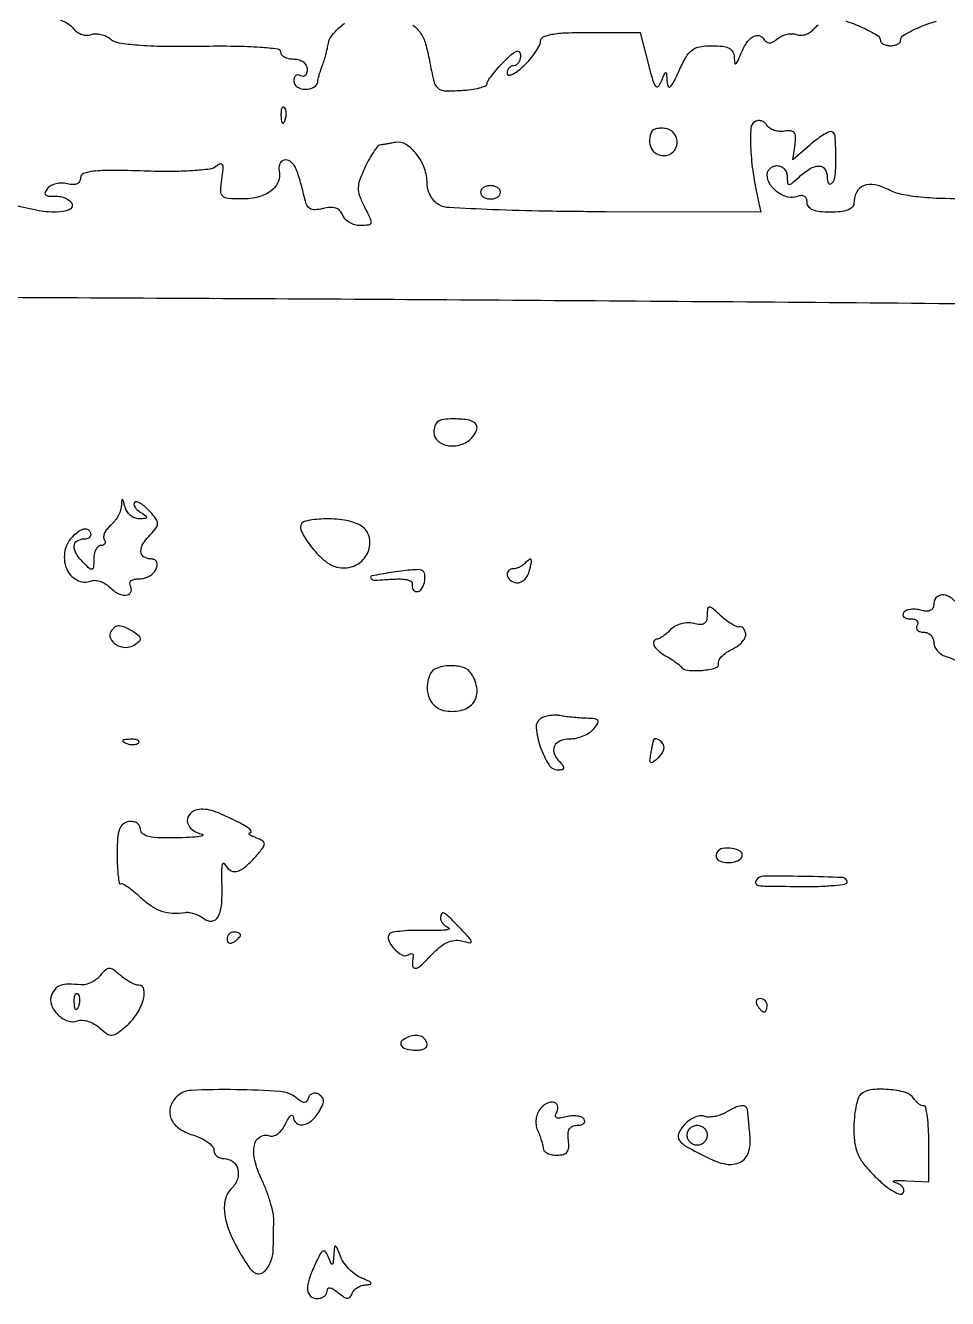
# Model space of a CAD drawing. Extents: x 0 to 5034, y 0 to 2560.
# Drawn here: x 2098.8 to 2237.1, y 987 to 1178 of the extents above; entities that cross this region are included whole.
import ezdxf

# ---------------------------------------------------------------- set-up
doc = ezdxf.new("R2010")
doc.units = 0

msp = doc.modelspace()

# ---------------------------------------------------------------- linework, layer by layer
for points in [[(2135.158311, 1194.734742, 0.000087), (2095.515265, 1195.025921, 0.000086), (2052.705471, 1195.325531, 0.000108), (2013.009411, 1195.587935, -0.000391)], [(2408.351124, 1192.702372, 0.000074), (2371.653125, 1192.980935, 0.000073), (2333.396231, 1193.260119, 0.000105), (2299.5, 1193.495436, -0.000105), (2265.746496, 1193.729782, -0.000075), (2227.934375, 1194.005904, -0.000075), (2191.867325, 1194.280124, -0.000161)], [(1872.923089, 1138.307243, 0.000252), (1914.9875, 1138.033875, 0.00034), (1965.167743, 1137.767173, 0.000261), (2020, 1137.541701, -0.000218), (2106.534305, 1137.193271, -0.000544), (2169.810122, 1136.842041, -0.000504), (2235.769475, 1136.33762, -0.000165), (2333, 1135.463858, 0.000234), (2358.975745, 1135.234022, 0.00012), (2391.584375, 1134.968581, 0.000119), (2425.187594, 1134.711078, 0.000179), (2454.5, 1134.503905, -0.000262), (2483.599676, 1134.293386, -0.000181), (2516.534375, 1134.025937, -0.000183), (2548.192927, 1133.745827, -0.000374)], [(2104.00363, 1178.854812, -0.140437), (2106.015545, 1177.481269, 0.076163), (2106.555514, 1177.00188, 0.067286), (2107.236978, 1176.681361, 0.069999), (2107.95094, 1176.562109, 0.09835), (2108.585848, 1176.671317, -0.092558), (2109.245536, 1176.792598, -0.056098), (2110.0365, 1176.701353, -0.053643), (2110.830724, 1176.425657, -0.06294), (2111.50264, 1175.997809, 0.135151), (2112.741455, 1175.438559, 0.019234), (2115.539002, 1175.109988, 0.016684), (2119.487588, 1174.931838, 0.006379), (2124.989905, 1174.937537, -0.005923), (2130.219282, 1174.947721, -0.015935), (2133.9342, 1174.792476, -0.01318), (2136.581251, 1174.52691, -0.377673), (2137, 1174.051604, 0.183257), (2137.152241, 1173.650177, 0.090682), (2137.5875, 1173.308909, 0.070571), (2138.234707, 1173.077659, 0.050608), (2139, 1173, -0.072022), (2139.785022, 1172.886332, -0.093907), (2140.429285, 1172.555123, -0.106973), (2140.849885, 1172.051226, -0.12119), (2141, 1171.440983, -0.066118), (2140.926733, 1170.889346, -0.138808), (2140.70625, 1170.521475, -0.191142), (2140.379648, 1170.392057, -0.139169), (2140, 1170.5, 0.128381), (2139.619956, 1170.616816, 0.189415), (2139.29375, 1170.504517, 0.146338), (2139.073824, 1170.164583, 0.071025), (2139, 1169.647501, 0.266909), (2139.488053, 1168.798363, 0.128942), (2140.737365, 1168.451241, 0.124878), (2142.023331, 1168.757669, 0.253538), (2142.586367, 1169.595329, -0.034066), (2142.660453, 1170.045019, -0.012151), (2142.825106, 1170.674878, -0.011992), (2143.039828, 1171.359368, -0.013868), (2143.277817, 1172, 0.020173), (2143.531943, 1172.711417, 0.010328), (2143.795794, 1173.621821, 0.010246), (2144.029325, 1174.572223, 0.015171), (2144.191451, 1175.414709, -0.114322), (2144.545733, 1176.282938, -0.039584), (2145.417187, 1177.329806, -0.036858), (2146.595242, 1178.370935, -0.035208)], [(2221.789956, 1178.706097, -0.029667), (2224.255345, 1177.745284, -0.023198), (2226.506807, 1176.580815, -0.265135), (2226.992198, 1175.75, 0.189974), (2227.108568, 1175.463544, 0.087188), (2227.438333, 1175.220313, 0.06754), (2227.925372, 1175.055283, 0.047993), (2228.5, 1175, 0.047993), (2229.074628, 1175.055283, 0.06754), (2229.561667, 1175.220313, 0.087188), (2229.891432, 1175.463544, 0.189974), (2230.007802, 1175.75, -0.267494), (2230.529113, 1176.633341, -0.026332), (2232.82617, 1177.777838, -0.032395), (2235.397248, 1178.7013, -0.072492)], [(2156.850871, 1178.088079, -0.087512), (2158.004082, 1176.894893, -0.078556), (2158.749625, 1175.298828, -0.02488), (2159.351813, 1172.732183, 0.012847), (2159.984068, 1169.712478, 0.147369), (2160.585595, 1168.673292, 0.1825), (2161.609439, 1168.249537, 0.021932), (2164.097417, 1168.28055, 0.01916), (2165.589544, 1168.422183, 0.030458), (2166.84782, 1168.669201, 0.03104), (2167.774621, 1168.973054, 0.305345), (2167.994819, 1169.295455, -0.144883), (2168.129226, 1169.738933, -0.01699), (2168.732853, 1170.591619, -0.019227), (2169.542215, 1171.575382, -0.014628), (2170.5, 1172.590909, -0.01382), (2171.725206, 1173.750195, -0.091602), (2172.441176, 1174.186631, -0.338412), (2172.828352, 1174.07198, -0.158885), (2173, 1173.545455, -0.062856), (2172.925422, 1172.954548, -0.080979), (2172.70625, 1172.453977, -0.098208), (2172.381372, 1172.119, -0.152392), (2172, 1172, 0.116684), (2171.618566, 1171.909757, 0.100527), (2171.29375, 1171.655045, 0.093003), (2171.075703, 1171.274153, 0.083809), (2171, 1170.825686, 0.394231), (2171.220132, 1170.589886, 0.127646), (2171.734375, 1170.686236, 0.055234), (2172.53912, 1171.179066, 0.02359), (2173.5, 1172, 0.025743), (2174.456899, 1172.996488, 0.029061), (2175.265625, 1174.048139, 0.030188), (2175.838706, 1175.010516, 0.119751), (2176, 1175.674314, -0.290462), (2176.400035, 1176.304834, -0.066292), (2177.661647, 1176.705725, -0.035168), (2179.85773, 1176.937108, -0.008667), (2183.485602, 1177), (2190.971204, 1177), (2192.153709, 1172.303846, 0.007809), (2192.811376, 1169.854235, 0.084567), (2193.252183, 1168.933821, 0.460654), (2193.660963, 1168.89608, 0.107027), (2194.097822, 1169.553846, -0.002761), (2194.62563, 1170.88093, -0.322429), (2194.774248, 1170.974713, -0.375429), (2194.889756, 1170.860632, -0.003139), (2194.98112, 1169.5, 0.108174), (2195.155505, 1168.884951, 0.498187), (2195.465928, 1168.83657, 0.084899), (2195.970896, 1169.526788, 0.010048), (2196.786656, 1171.25, -0.025235), (2197.827261, 1173.285936, -0.100174), (2198.751313, 1174.3339, -0.119465), (2199.919825, 1174.842698, -0.043243), (2201.735251, 1175, -0.027856), (2203.307, 1174.912368, -0.093444), (2204.288637, 1174.611139, -0.148465), (2204.840289, 1174.066648, -0.11575), (2205.063386, 1173.25, 0.016951), (2205.124553, 1172.378906, 0.505107), (2205.288075, 1172.2828, 0.191089), (2205.514806, 1172.507874, 0.006985), (2205.993309, 1173.647673, -0.044683), (2206.857666, 1175.337517, -0.107105), (2207.837723, 1176.337154, -0.202043), (2208.757907, 1176.507619, -0.203147), (2209.519929, 1175.967754, 0.103083), (2209.902591, 1175.564347, 0.16466), (2210.35481, 1175.434334, 0.119644), (2210.90224, 1175.594476, 0.042519), (2211.576293, 1176.063317, -0.066191), (2212.21801, 1176.46612, -0.054376), (2212.986687, 1176.720596, -0.056257), (2213.760112, 1176.79715, -0.088397), (2214.414152, 1176.671317, 0.103359), (2215.053858, 1176.567805, 0.06999), (2215.78208, 1176.704324, 0.066252), (2216.484619, 1177.050108, 0.07222), (2217.049332, 1177.559441, -0.059578), (2217.630508, 1178.110778, -0.04387)], [(2242.301148, 1152.041271, -0.007232), (2236.817939, 1152.04933, -0.019975), (2232.96287, 1152.264967, -0.028172), (2230.17078, 1152.693095, -0.067294), (2228.199904, 1153.396626, 0.068106), (2226.127001, 1154.132797, 0.148198), (2224.461905, 1153.984193, 0.184833), (2223.392641, 1152.99045, 0.11461), (2223, 1151.3, -0.211985), (2222.758793, 1150.756641, -0.095184), (2222.076923, 1150.342857, -0.061279), (2220.978988, 1150.082039, -0.027713), (2219.5, 1150, -0.025805), (2217.91379, 1150.08192, -0.073656), (2216.845799, 1150.354901, -0.124566), (2216.228941, 1150.819133, -0.171089), (2216, 1151.468615, 0.094009), (2215.893461, 1152.030253, 0.167795), (2215.591306, 1152.383625, 0.152052), (2215.110328, 1152.495779, 0.073557), (2214.487265, 1152.35674, -0.156278), (2213.090643, 1152.277944, -0.094135), (2211.577166, 1152.993062, -0.092559), (2210.410498, 1154.227746, -0.144108), (2210, 1155.622445, -0.108083), (2210.114952, 1156.14801, -0.099644), (2210.440625, 1156.595343, -0.09558), (2210.927343, 1156.895288, -0.090674), (2211.5, 1157, -0.109544), (2212.072255, 1156.873103, -0.099842), (2212.559375, 1156.513847, -0.095161), (2212.886061, 1155.976875, -0.08944), (2213, 1155.345012, 0.025779), (2213.049016, 1154.394959, 0.38433), (2213.276247, 1154.190025, 0.177905), (2213.68138, 1154.338887, 0.007828), (2214.828741, 1155.345012, -0.047284), (2216.456428, 1156.559598, -0.138212), (2217.793188, 1156.932271, -0.249277), (2218.653554, 1156.471817, -0.148784), (2219, 1155.333333, 0.038418), (2219.045815, 1154.73795, 0.10903), (2219.195833, 1154.352083, 0.246247), (2219.41583, 1154.231925, 0.20334), (2219.666667, 1154.333333, 0.179385), (2220.221667, 1155.542194, 0.021729), (2220.316725, 1158.515617, 0.018432), (2220.173462, 1161.476153, 0.351084), (2219.577374, 1162.102696, 0.157072), (2219.147768, 1162.02604, 0.019373), (2218.314063, 1161.541008, 0.021365), (2217.344478, 1160.865685, 0.016151), (2216.338304, 1160.046356), (2213.855194, 1157.88732), (2214.177597, 1160.19366, 0.035994), (2214.254268, 1161.337447, 0.168017), (2214.038452, 1161.951552, 0.211057), (2213.526513, 1162.220626, 0.059774), (2212.606479, 1162.173205, -0.063016), (2211.826951, 1162.138074, -0.060193), (2211.050431, 1162.296348, -0.064933), (2210.393367, 1162.614554, -0.109571), (2209.968282, 1163.05132, 0.088167), (2209.602195, 1163.460844, 0.094709), (2209.125946, 1163.706736, 0.100029), (2208.614511, 1163.752045, 0.111089), (2208.146468, 1163.590522, 0.242304), (2207.558324, 1162.61329, 0.025615), (2207.516832, 1159.867679, 0.026554), (2207.832222, 1156.341475, 0.016707), (2208.5555, 1152.26761), (2209.029265, 1150.035219), (2185.835897, 1150.078082, -0.003763), (2176.673431, 1150.163967, -0.00594), (2168.816446, 1150.390135, -0.002971), (2162.253723, 1150.696173, -0.110156), (2160.821264, 1151.095656, -0.083699), (2160.124525, 1151.63462, -0.057623), (2159.534996, 1152.442725, -0.056604), (2159.135318, 1153.382654, -0.072369), (2159, 1154.312678, 0.088598), (2158.593537, 1156.588534, 0.075558), (2157.414088, 1158.72562, 0.086002), (2155.831388, 1160.182672, 0.192716), (2154.254781, 1160.488729, -0.002127), (2153.537122, 1160.354597, -0.002252), (2152.831845, 1160.229161, -0.002147), (2152.223329, 1160.12645, -0.010282), (2151.874903, 1160.076511, 0.202181), (2151.554835, 1159.892922, 0.016234), (2150.978549, 1159.083252, 0.019889), (2150.339981, 1158.033102, 0.013886), (2149.70128, 1156.802643, 0.023294), (2148.900855, 1154.932661, 0.085539), (2148.662132, 1153.672354, 0.093114), (2148.868827, 1152.462121, 0.030609), (2149.602057, 1150.802643, -0.010116), (2150.460893, 1149.056125, -0.164032), (2150.532814, 1148.414475, -0.314446), (2150.174365, 1148.081924, -0.03467), (2148.994295, 1148, -0.070362), (2148.162744, 1148.117601, -0.063395), (2147.364024, 1148.462477, -0.066812), (2146.717321, 1148.972361, -0.101172), (2146.33308, 1149.574391, 0.098663), (2145.916545, 1150.234226, 0.122579), (2145.306241, 1150.622893, 0.097415), (2144.471454, 1150.731106, 0.04518), (2143.386886, 1150.560966, -0.048012), (2142.132649, 1150.371465, -0.175181), (2141.374145, 1150.600158, -0.149696), (2140.866308, 1151.290949, -0.032305), (2140.46286, 1152.736575, 0.012431), (2140.189385, 1153.891908, 0.01107), (2139.849019, 1155.078115, 0.011182), (2139.495455, 1156.131142, 0.033361), (2139.190439, 1156.827221, 0.126294), (2138.434651, 1157.670149, 0.214243), (2137.516786, 1157.824391, 0.244353), (2136.87918, 1157.248101, 0.146607), (2136.810873, 1156.205365, -0.158694), (2136.666992, 1154.59367, -0.130303), (2135.598261, 1153.224975, -0.099488), (2133.704218, 1152.309165, -0.063097), (2131.264056, 1152, -0.017621), (2129.139156, 1152.07491, -0.177297), (2128.342979, 1152.431822, -0.212627), (2128.043204, 1153.183649, -0.026537), (2128.209749, 1154.975754, 0.013025), (2128.390487, 1156.478702, 0.124872), (2128.291813, 1157.110928, 0.402644), (2127.971503, 1157.247088, 0.082462), (2127.38632, 1156.905654, -0.14353), (2126.411909, 1156.484909, -0.01389), (2123.82164, 1156.238823, -0.015762), (2120.511362, 1156.121522, -0.009338), (2116.560829, 1156.1799, 0.005613), (2111.625813, 1156.289602, 0.030009), (2108.936908, 1156.157738, 0.063487), (2107.458818, 1155.802589, 0.31203), (2106.997758, 1155.133369, -0.12852), (2106.859082, 1154.599189, -0.164142), (2106.48438, 1154.259941, -0.117061), (2105.868409, 1154.149547, -0.050055), (2105.036768, 1154.280134, 0.064687), (2104.210393, 1154.385302, 0.057945), (2103.351857, 1154.283197, 0.061302), (2102.591533, 1153.999971, 0.100092), (2102.057781, 1153.569622, 0.061188), (2101.687143, 1152.992012, 0.314355), (2101.744819, 1152.636586, 0.185555), (2102.173171, 1152.43814, 0.025792), (2103.169805, 1152.422857, -0.055627), (2104.01585, 1152.35937, -0.060882), (2104.800194, 1152.110152, -0.06904), (2105.408673, 1151.722598, -0.133597), (2105.732124, 1151.25, -0.410621), (2105.307138, 1150.358157, -0.085933), (2103.421116, 1150.023912, -0.048104), (2100.363545, 1150.306552, -0.024626), (2096.61602, 1151.213926, -0.021829)], [(2238.139268, 1091.650237, 0.14419), (2236.772904, 1092.537362, 0.226175), (2235.554511, 1092.346464, 0.247505), (2235, 1091.294885, -0.100496), (2234.870604, 1090.6576, -0.17788), (2234.50849, 1090.271007, -0.133361), (2233.892446, 1090.145586, -0.047903), (2233.000996, 1090.289489, 0.046215), (2232.194768, 1090.422423, 0.054994), (2231.424696, 1090.392509, 0.064046), (2230.801315, 1090.21553, 0.15438), (2230.441979, 1089.90612, 0.167665), (2230.364744, 1089.562884, 0.190163), (2230.521767, 1089.266173, 0.12142), (2230.920279, 1089.065466, 0.056284), (2231.5, 1089, -0.063222), (2232.074636, 1088.927049, -0.134005), (2232.461189, 1088.70625, -0.191582), (2232.602013, 1088.379403, -0.146489), (2232.5, 1088, 0.139169), (2232.392057, 1087.620352, 0.191142), (2232.521475, 1087.29375, 0.138808), (2232.889346, 1087.073267, 0.066118), (2233.440983, 1087, -0.101304), (2234.035913, 1086.878212, -0.09845), (2234.542039, 1086.531874, -0.097395), (2234.881109, 1086.014619, -0.096818), (2235, 1085.40638, 0.114309), (2235.150168, 1084.758114, 0.075597), (2235.5875, 1084.127252, 0.069688), (2236.235545, 1083.608997, 0.070024), (2237, 1083.289749, -0.067568), (2238.178436, 1082.80437, -0.137057)]]:
    msp.add_lwpolyline(points, format="xyb")
for points in [[(2137.078947, 1164.416667, 0.018894), (2137.137993, 1163.670344, 0.168741), (2137.279315, 1163.37858, 0.470617), (2137.461564, 1163.395823, 0.054073), (2137.683114, 1163.8125, 0.051402), (2137.839148, 1164.359369, 0.05415), (2137.876576, 1164.916927, 0.060344), (2137.797407, 1165.402231, 0.126455), (2137.604167, 1165.729167, 0.296942), (2137.385309, 1165.77538, 0.208169), (2137.200665, 1165.592839, 0.077125), (2137.089945, 1165.112848, 0.028489)], [(2192.689105, 1162.160933, 0.098701), (2192.351069, 1160.851868, 0.129543), (2192.597405, 1159.647237, 0.144708), (2193.372331, 1158.810026, 0.134959), (2194.5, 1158.5, 0.191455), (2195.879002, 1159.048126, 0.190181), (2196.510328, 1160.395225, 0.187739), (2196.054643, 1161.823826, 0.18847), (2194.753971, 1162.565604, 0.037204), (2194.062215, 1162.615048, 0.047663), (2193.427179, 1162.55244, 0.05567), (2192.93331, 1162.397093, 0.178187)], [(2167, 1153, 0.148195), (2167.115568, 1152.618646, 0.098894), (2167.440625, 1152.29375, 0.082425), (2167.926543, 1152.074694, 0.064853), (2168.5, 1152, 0.064853), (2169.073457, 1152.074694, 0.082425), (2169.559375, 1152.29375, 0.098894), (2169.884432, 1152.618646, 0.148195), (2170, 1153, 0.148195), (2169.884432, 1153.381354, 0.098894), (2169.559375, 1153.70625, 0.082425), (2169.073457, 1153.925306, 0.064853), (2168.5, 1154, 0.064853), (2167.926543, 1153.925306, 0.082425), (2167.440625, 1153.70625, 0.098894), (2167.115568, 1153.381354, 0.148195)], [(2160, 1117, 0.225613), (2160.638308, 1115.657396, 0.14387), (2162.262236, 1114.975729, 0.1165), (2164.280685, 1115.219736, 0.132216), (2165.868879, 1116.342009, 0.107679), (2166.462835, 1117.487946, 0.286276), (2166.206894, 1118.333337, 0.148578), (2165.047856, 1118.856759, 0.032308), (2162.833333, 1119, 0.034546), (2161.43918, 1118.90356, 0.1197), (2160.604167, 1118.573529, 0.161331), (2160.153709, 1117.96373, 0.079246)], [(2113.116001, 1105.872445, -0.069794), (2112.963591, 1105.159184, -0.040277), (2112.596685, 1104.359982, -0.039391), (2112.089475, 1103.601858, -0.052471), (2111.51101, 1103.009138, 0.050777), (2110.981976, 1102.470716, 0.064546), (2110.620389, 1101.875922, 0.078442), (2110.471484, 1101.317852, 0.165938), (2110.570027, 1100.886693, -0.096707), (2110.69762, 1100.548493, -0.174428), (2110.645971, 1100.260466, -0.171182), (2110.421269, 1100.067758, -0.09272), (2110.059017, 1100, 0.187612), (2109.654673, 1099.842745, 0.089327), (2109.311086, 1099.391518, 0.069149), (2109.078114, 1098.72127, 0.049152), (2109, 1097.928571, -0.015801), (2108.962452, 1096.740721, -0.293958), (2108.75, 1096.452381, -0.279599), (2108.389535, 1096.518457, -0.014708), (2107.5, 1097.357143, -0.053653), (2106.396159, 1098.727215, -0.147862), (2106.060128, 1099.907358, -0.251207), (2106.495338, 1100.688288, -0.143508), (2107.559017, 1101, 0.071438), (2108.106924, 1101.078685, 0.146937), (2108.466699, 1101.312886, 0.189224), (2108.584896, 1101.660308, 0.127555), (2108.45974, 1102.065143, 0.163499), (2108.050867, 1102.404731, 0.151451), (2107.505665, 1102.442051, 0.091689), (2106.812543, 1102.136554, 0.034403), (2105.975036, 1101.477408, 0.156939), (2104.674921, 1099.227073, 0.147522), (2104.8883, 1096.578057, 0.179178), (2106.452538, 1094.822743, 0.21699), (2108.633618, 1094.689647, -0.122632), (2109.254307, 1094.765978, -0.05981), (2110.034182, 1094.57417, -0.054014), (2110.842882, 1094.164843, -0.052277), (2111.554921, 1093.587936, 0.089651), (2112.778985, 1092.738643, 0.149099), (2114.013481, 1092.575075, 0.300146), (2114.606512, 1093.124744, 0.201076), (2114.457295, 1094.069098, -0.207438), (2114.406083, 1094.421036, -0.179816), (2114.624377, 1094.726548, -0.102123), (2115.126303, 1094.933466, -0.046904), (2115.833994, 1095, 0.07063), (2116.623256, 1095.11205, 0.063468), (2117.381698, 1095.440625, 0.066821), (2117.996109, 1095.926422, 0.100819), (2118.361626, 1096.5, 0.075244), (2118.496694, 1097.114961, 0.151899), (2118.382077, 1097.592642, 0.166113), (2118.027855, 1097.893789, 0.094119), (2117.468615, 1098, -0.155393), (2116.457078, 1098.322151, -0.24883), (2116.059018, 1099.112821, -0.139847), (2116.428366, 1100.310023, -0.052112), (2117.547426, 1101.690283, 0.035216), (2118.365468, 1102.632454, 0.174566), (2118.568916, 1103.292615, 0.149504), (2118.319266, 1103.990551, 0.023814), (2117.38689, 1105.124985, 0.029507), (2116.691784, 1105.807469, 0.047038), (2116.015994, 1106.293226, 0.060826), (2115.452061, 1106.536803, 0.274503), (2115.118424, 1106.451758, 0.231971), (2115.020464, 1106.165314, 0.105877), (2115.154687, 1105.782622, 0.071832), (2115.506266, 1105.358122, 0.042964), (2116.02896, 1104.96094, -0.01105), (2116.838487, 1104.423575, -0.302994), (2116.927462, 1104.197055, -0.336371), (2116.75188, 1104.046837, -0.012403), (2115.823324, 1104.015313, -0.097107), (2115.148302, 1104.14127, -0.076263), (2114.504833, 1104.518561, -0.074385), (2113.990173, 1105.082486, -0.084109), (2113.689326, 1105.75, 0.003839), (2113.415416, 1106.766188, 0.279295), (2113.294674, 1106.87983, 0.449239), (2113.192363, 1106.804599, 0.005292)], [(2140, 1102.739782, 0.114814), (2140.151598, 1102.088296, 0.025475), (2140.712388, 1101.081474, 0.025187), (2141.496821, 1099.957917, 0.021956), (2142.425152, 1098.864146, 0.034727), (2143.688183, 1097.678749, 0.06819), (2144.862272, 1096.961966, 0.080698), (2146.045544, 1096.658707, 0.069794), (2147.327284, 1096.722232, 0.144828), (2149.228229, 1097.703536, 0.140263), (2150.318222, 1099.572867, 0.154782), (2150.200791, 1101.597369, 0.180506), (2148.933838, 1103.035409, 0.086692), (2146.579048, 1103.811699, 0.044672), (2143.470975, 1103.986578, 0.044005), (2140.741114, 1103.654556, 0.354247)], [(2173.583333, 1097.25, -0.052335), (2173.228895, 1096.962896, -0.038368), (2172.784375, 1096.720313, -0.03908), (2172.322312, 1096.554398, -0.066753), (2171.916667, 1096.5, 0.195985), (2171.19829, 1096.20717, 0.259714), (2171.001162, 1095.542865, 0.175381), (2171.474437, 1094.799529, 0.128418), (2172.38247, 1094.414371, 0.127912), (2172.968972, 1094.478385, 0.088798), (2173.543496, 1094.822997, 0.078929), (2174.018779, 1095.392054, 0.070751), (2174.316344, 1096.101698, 0.009055), (2174.650457, 1097.480924, 0.19951), (2174.58014, 1097.88028, 0.45241), (2174.316516, 1097.920917, 0.022162)], [(2153.5, 1095.936737, 0.00755), (2150.695036, 1095.435285, 0.564713), (2150.564634, 1095.078769, 0.238222), (2151.171294, 1094.803776, 0.006017), (2154.276032, 1094.972135, -0.032976), (2155.320664, 1094.972424, -0.060545), (2156.155521, 1094.814811, -0.096728), (2156.664716, 1094.536375, -0.296401), (2156.776032, 1094.178097, 0.093894), (2156.74231, 1093.795101, 0.110352), (2156.856425, 1093.449865, 0.115292), (2157.101268, 1093.196664, 0.109792), (2157.437328, 1093.072506, 0.287967), (2158.119362, 1093.381654, 0.091076), (2158.57753, 1094.456891, 0.087659), (2158.632956, 1095.653423, 0.26004), (2158.160933, 1096.290861, 0.116148), (2157.714922, 1096.378181, 0.009477), (2156.519149, 1096.310094, 0.012326), (2155.080265, 1096.165024, 0.009168)], [(2201, 1089.538356, -0.071674), (2200.885545, 1088.744014, -0.185088), (2200.539743, 1088.291242, -0.155914), (2199.931266, 1088.140283, -0.047442), (2198.982409, 1088.294349, 0.074385), (2198.103401, 1088.389013, 0.054582), (2197.132519, 1088.242008, 0.054796), (2196.220936, 1087.889686, 0.076928), (2195.518123, 1087.375266, -0.018263), (2194.924957, 1086.823919, -0.02345), (2194.339029, 1086.364029, -0.022314), (2193.826846, 1086.032876, -0.150086), (2193.535714, 1085.964286, 0.279498), (2193.030835, 1085.702391, 0.24989), (2192.996571, 1085.106555, 0.100509), (2193.628935, 1084.244067, 0.059331), (2194.672779, 1083.5, -0.013533), (2195.40897, 1083.07081, -0.01413), (2196.110129, 1082.608279, -0.013922), (2196.692167, 1082.175612, -0.058549), (2197, 1081.86861, 0.204321), (2198.082938, 1081.279922, 0.044264), (2200.25992, 1081.266085, 0.046904), (2202.26315, 1081.622035, 0.390837), (2202.708333, 1082.3384, -0.179538), (2202.790746, 1082.829795, -0.062732), (2203.229638, 1083.411033, -0.052478), (2203.919999, 1083.985333, -0.040585), (2204.77554, 1084.461526, 0.049192), (2205.625649, 1084.954009, 0.060092), (2206.3017, 1085.575554, 0.071329), (2206.713616, 1086.225443, 0.158979), (2206.77554, 1086.800946, 0.050857), (2206.622765, 1087.278276, 0.083124), (2206.391467, 1087.633434, 0.118861), (2206.122233, 1087.814117, 0.20099), (2205.854988, 1087.802821, -0.214072), (2205.481127, 1087.796406, -0.030737), (2204.781107, 1088.148544, -0.030385), (2203.958275, 1088.697433, -0.021635), (2203.104988, 1089.404988, 0.007148), (2201.779849, 1090.5702, 0.162328), (2201.315863, 1090.758283, 0.398618), (2201.05879, 1090.543787, 0.029211)], [(2111.570027, 1087.113307, 0.249764), (2111.50321, 1086.071699, 0.153593), (2112.343099, 1085.133673, 0.122146), (2113.741677, 1084.712285, 0.156492), (2115.033538, 1085.057202, 0.027952), (2115.811862, 1085.621431, 0.230203), (2115.991175, 1086.007185, 0.220846), (2115.801821, 1086.397072, 0.025772), (2115, 1086.984687, 0.029989), (2113.742052, 1087.706514, 0.106273), (2112.84535, 1087.934746, 0.163223), (2112.154458, 1087.731498, 0.102233)], [(2159.384042, 1080.558413, 0.08473), (2159.011378, 1078.694659, 0.113576), (2159.34907, 1077.010522, 0.127741), (2160.341128, 1075.779146, 0.124912), (2161.815258, 1075.173236, 0.101234), (2164.324522, 1075.324828, 0.17803), (2166.001431, 1076.508091, 0.184333), (2166.477695, 1078.45964, 0.108722), (2165.662863, 1080.75, 0.181933), (2164.431809, 1081.690661, 0.080937), (2162.376034, 1081.961557, 0.083301), (2160.396087, 1081.566955, 0.213521)], [(2176.02467, 1074.015247, 0.288247), (2175.343834, 1072.626931, 0.056751), (2175.974341, 1069.790321, 0.056006), (2177.239288, 1067.131034, 0.259315), (2178.673954, 1066.333333, 0.047257), (2179.253919, 1066.388271, 0.267952), (2179.47972, 1066.583333, 0.243848), (2179.434846, 1066.893547, 0.040867), (2179.033333, 1067.366667, -0.092248), (2178.144403, 1068.662055, -0.19538), (2178.106665, 1069.857932, -0.20583), (2178.905905, 1070.698261, -0.101462), (2180.377555, 1071, 0.055078), (2181.379233, 1071.110678, 0.043151), (2182.42239, 1071.440625, 0.044437), (2183.350236, 1071.925329, 0.077115), (2184, 1072.5, 0.033904), (2184.589028, 1073.31651, 0.303328), (2184.575641, 1073.736638, 0.213589), (2184.147774, 1073.986799, 0.018997), (2182.872445, 1074.076511, -0.009341), (2181.845864, 1074.128831, -0.007082), (2180.722212, 1074.223177, -0.007166), (2179.669861, 1074.341817, -0.016531), (2178.88402, 1074.468357, 0.051156), (2178.174178, 1074.532768, 0.036373), (2177.377495, 1074.465332, 0.036886), (2176.618278, 1074.286846, 0.062314)], [(2113.8125, 1070.316886, 0.051402), (2114.359369, 1070.160852, 0.05415), (2114.916927, 1070.123424, 0.060344), (2115.402231, 1070.202593, 0.126455), (2115.729167, 1070.395833, 0.296942), (2115.77538, 1070.614691, 0.208169), (2115.592839, 1070.799335, 0.077125), (2115.112848, 1070.910055, 0.028489), (2114.416667, 1070.921053, 0.018894), (2113.670344, 1070.862007, 0.168741), (2113.37858, 1070.720685, 0.470617), (2113.395823, 1070.538436, 0.054073)], [(2192.923489, 1070.75, 0.022627), (2192.879465, 1070.578838, 0.001278), (2192.768639, 1070.042982, 0.001959), (2192.640817, 1069.40412, 0.001435), (2192.503782, 1068.694193, 0.020367), (2192.366074, 1067.76469, 0.292577), (2192.508535, 1067.479244, 0.295382), (2192.825868, 1067.490613, 0.020624), (2193.569283, 1068.057499, 0.053729), (2194.06743, 1068.570492, 0.066817), (2194.403198, 1069.143652, 0.080372), (2194.533867, 1069.6868, 0.158628), (2194.429973, 1070.113307, 0.058821), (2194.014609, 1070.636426, 0.095878), (2193.545492, 1070.951231, 0.167479), (2193.158717, 1070.977568, 0.257983)], [(2124.25, 1060.269359, 0.161729), (2123.249624, 1059.498869, 0.220311), (2123.070569, 1058.390169, 0.171132), (2123.825366, 1057.316082, 0.107658), (2125.25, 1056.705733, -0.452816), (2125.351936, 1056.531808, -0.279243), (2125.15, 1056.359663, -0.026868), (2123.826884, 1056.216753, -0.007548), (2121.75, 1056.136182, -0.011367), (2118.914364, 1056.133499, -0.049159), (2117.244289, 1056.334919, -0.105338), (2116.332465, 1056.751078, -0.237502), (2116, 1057.411516, 0.129708), (2115.863411, 1057.929183, 0.11845), (2115.485938, 1058.332951, 0.103418), (2114.918463, 1058.557727, 0.079357), (2114.25, 1058.566187, 0.138353), (2113.397746, 1058.18489, 0.134011), (2112.857787, 1057.410208, 0.069848), (2112.575488, 1056.037413, 0.015837), (2112.5, 1053.654671, 0.010576), (2112.537397, 1051.886908, 0.018999), (2112.653769, 1050.440747, 0.015434), (2112.816828, 1049.355647, 0.494306), (2113.02347, 1049.25, -0.246224), (2113.347378, 1049.237916, -0.019367), (2114.102604, 1048.765625, -0.022818), (2114.998671, 1048.093971, -0.015296), (2115.962031, 1047.25, 0.036713), (2117.629973, 1045.910466, 0.069823), (2119.166288, 1045.141977, 0.072463), (2120.815627, 1044.842311, 0.042446), (2122.824189, 1044.942391, -0.076778), (2123.428217, 1044.931137, -0.041115), (2124.152077, 1044.743166, -0.039726), (2124.875949, 1044.423664, -0.049454), (2125.485161, 1044.012315, 0.200155), (2126.699624, 1043.639784, 0.257504), (2127.646172, 1044.289458, 0.099584), (2128.182671, 1046.253064, 0.027401), (2128.225841, 1049.472131, -0.011426), (2128.198624, 1050.941006, -0.03354), (2128.270742, 1051.949626, -0.151633), (2128.426242, 1052.280438, -0.541173), (2128.612872, 1052.25, 0.136145), (2129.38362, 1051.311702, 0.20814), (2130.399992, 1051.103475, 0.123403), (2131.673371, 1051.724737, 0.039239), (2133.1885, 1053.217342, 0.010527), (2134.363431, 1054.631112, 0.159412), (2134.583032, 1055.221359, 0.281988), (2134.340391, 1055.655461, 0.033927), (2133.305795, 1056.147057, -0.020089), (2132.670972, 1056.427452, -0.079833), (2132.324202, 1056.672626, -0.380088), (2132.312894, 1056.834841, -0.212528), (2132.5, 1056.935875, 0.441659), (2132.623111, 1057.093619, 0.166549), (2132.471875, 1057.371013, 0.048326), (2131.895071, 1057.804966, 0.017422), (2131, 1058.309846, 0.011444), (2128.456087, 1059.55711, 0.037626), (2126.705473, 1060.211551, 0.058829), (2125.376741, 1060.432818, 0.096072)], [(2202.487659, 1053.980032, 0.086456), (2202.347192, 1053.629461, 0.102024), (2202.345313, 1053.272696, 0.11056), (2202.481778, 1052.965717, 0.11748), (2202.733688, 1052.754232, 0.085984), (2203.764165, 1052.443417, 0.076224), (2204.8851, 1052.477903, 0.087776), (2205.803236, 1052.82141, 0.194412), (2206.25, 1053.404671, 0.34024), (2205.96037, 1054.116771, 0.094491), (2204.74709, 1054.546191, 0.079865), (2203.313066, 1054.535234, 0.215807)], [(2208.344738, 1049.75, 0.243578), (2208.30826, 1049.264511, 0.266162), (2208.682283, 1048.981545, 0.028863), (2209.99526, 1048.889874, 0.000862), (2215.5, 1048.833333, 0.010313), (2217.992205, 1048.863436, 0.017076), (2220.090768, 1049.003937, 0.011134), (2221.756836, 1049.210355, 0.372009), (2222.000486, 1049.492126, 0.402119), (2221.364302, 1050.156159, 0.005817), (2215.392897, 1050.338435, 0.006558), (2209.451088, 1050.372699, 0.258167)], [(2161, 1044.083333, 0.116063), (2161.091818, 1043.693108, 0.062232), (2161.367188, 1043.278694, 0.056841), (2161.771969, 1042.904278, 0.057132), (2162.25, 1042.631369, -0.639621), (2162.255236, 1042.445087, -0.086996), (2161.74314, 1042.293804, -0.025951), (2160.505681, 1042.217224, -0.009761), (2158.769201, 1042.233903, 0.013346), (2156.90897, 1042.238434, 0.018149), (2155.233699, 1042.136872, 0.015185), (2153.872393, 1041.962758, 0.158256), (2153.3767, 1041.710033, 0.302595), (2153.198052, 1040.818325, 0.083646), (2153.992079, 1039.54292, 0.080869), (2155.179793, 1038.571298, 0.276178), (2156.138083, 1038.58534, -0.059817), (2156.477599, 1038.74273, -0.161917), (2156.739745, 1038.741038, -0.236158), (2156.887101, 1038.591925, -0.122521), (2156.906356, 1038.32433, 0.048944), (2156.803881, 1036.945588, 0.422112), (2157.210759, 1036.567807, 0.17823), (2158.014771, 1036.910839, 0.016843), (2159.54857, 1038.457907, -0.031592), (2160.816275, 1039.663341, -0.062699), (2161.980476, 1040.412563, -0.080212), (2163.083474, 1040.737528, -0.095844), (2164.16306, 1040.66761, 0.013573), (2165.435199, 1040.37158, 0.510894), (2165.621385, 1040.542667, 0.157115), (2165.435125, 1040.950198, 0.003452), (2163.940176, 1042.56368, 0.006495), (2162.271859, 1044.293921, 0.078557), (2161.529749, 1044.839376, 0.411595), (2161.158563, 1044.722974, 0.122099)], [(2129, 1040.940983, 0.108972), (2129.078288, 1040.586039, 0.182303), (2129.29375, 1040.3746, 0.161196), (2129.6179, 1040.343488, 0.082592), (2130, 1040.5, 0.029505), (2130.382774, 1040.768994, 0.035638), (2130.70625, 1041.066025, 0.038439), (2130.934461, 1041.34829, 0.151918), (2131, 1041.559017, 0.210953), (2130.92554, 1041.727648, 0.081139), (2130.70625, 1041.870461, 0.061769), (2130.382849, 1041.967655, 0.042167), (2130, 1042, 0.105053), (2129.618444, 1041.918938, 0.099167), (2129.29375, 1041.688914, 0.09642), (2129.076123, 1041.345238, 0.093332)], [(2109.990294, 1035.488305, -0.058017), (2109.376046, 1034.901952, -0.048235), (2108.605569, 1034.429708, -0.050253), (2107.803156, 1034.134028, -0.087113), (2107.096912, 1034.078231, 0.023794), (2105.198265, 1034.168232, 0.083946), (2103.998004, 1033.965026, 0.12662), (2103.205541, 1033.437739, 0.0916), (2102.649478, 1032.528939, 0.183854), (2102.645462, 1031.074073, 0.108203), (2103.605773, 1029.596926, 0.107698), (2105.099785, 1028.651476, 0.180949), (2106.566184, 1028.663771, -0.111584), (2107.275158, 1028.76669, -0.057402), (2108.160301, 1028.593917, -0.052836), (2109.074267, 1028.193391, -0.054295), (2109.874917, 1027.613199, 0.032516), (2110.991705, 1026.727409, 0.170425), (2111.736322, 1026.52298, 0.14186), (2112.521994, 1026.811115, 0.020278), (2113.875921, 1027.892387, 0.068985), (2115.405902, 1029.641767, 0.070097), (2116.392286, 1031.732221, 0.112086), (2116.518531, 1033.354352, 0.372192), (2115.771323, 1034, -0.094004), (2115.228483, 1034.102969, -0.031007), (2114.489598, 1034.448036, -0.02962), (2113.699208, 1034.941511, -0.029562), (2112.972123, 1035.525228, 0.025278), (2111.96614, 1036.347113, 0.163139), (2111.350426, 1036.545054, 0.184461), (2110.78173, 1036.319752, 0.034026)], [(2106.683114, 1030.8125, -0.054073), (2106.461564, 1030.395823, -0.470617), (2106.279315, 1030.37858, -0.168741), (2106.137993, 1030.670344, -0.018894), (2106.078947, 1031.416667, -0.028489), (2106.089945, 1032.112848, -0.077125), (2106.200665, 1032.592839, -0.208169), (2106.385309, 1032.77538, -0.296942), (2106.604167, 1032.729167, -0.126455), (2106.797407, 1032.402231, -0.060344), (2106.876576, 1031.916927, -0.05415), (2106.839148, 1031.359369, -0.051402)], [(2208.5, 1031, 0.029505), (2208.768994, 1030.617226, 0.035638), (2209.066025, 1030.29375, 0.038439), (2209.34829, 1030.065539, 0.151918), (2209.559017, 1030, 0.210953), (2209.727648, 1030.07446, 0.081139), (2209.870461, 1030.29375, 0.061769), (2209.967655, 1030.617151, 0.042167), (2210, 1031, 0.105053), (2209.918938, 1031.381556, 0.099167), (2209.688914, 1031.70625, 0.09642), (2209.345238, 1031.923877, 0.093332), (2208.940983, 1032, 0.108972), (2208.586039, 1031.921712, 0.182303), (2208.3746, 1031.70625, 0.161196), (2208.343488, 1031.3821, 0.082592)], [(2156.25, 1026.281721, 0.081693), (2155.246004, 1025.7235, 0.325296), (2155.068028, 1025.083755, 0.232273), (2155.653848, 1024.530648, 0.056321), (2157, 1024.274953, 0.041931), (2157.765849, 1024.28156, 0.064271), (2158.4125, 1024.42671, 0.087594), (2158.848884, 1024.67884, 0.221557), (2159, 1025.003132, 0.14087), (2158.778124, 1025.775025, 0.14495), (2158.182071, 1026.301087, 0.118414), (2157.288335, 1026.481771, 0.077193)], [(2121.406298, 1017.264872, 0.12778), (2120.470806, 1015.670571, 0.170852), (2120.57392, 1014.009062, 0.141033), (2121.757688, 1012.547099, 0.079408), (2123.828188, 1011.543203, -0.035061), (2125.042353, 1011.081929, -0.045989), (2126.06828, 1010.487587, -0.053663), (2126.781718, 1009.856518, -0.186975), (2127, 1009.293203, 0.11767), (2127.117714, 1008.799942, 0.100587), (2127.449844, 1008.379879, 0.092693), (2127.946532, 1008.097854, 0.083079), (2128.531385, 1008, -0.16265), (2129.846459, 1007.560582, -0.171172), (2130.59992, 1006.427403, -0.145768), (2130.536852, 1004.918443, -0.114022), (2129.664147, 1003.52129, 0.140145), (2128.728389, 1001.836228, 0.093675), (2128.635969, 999.618115, 0.066293), (2129.425559, 996.846749, 0.030784), (2131.128075, 993.507502, 0.017895), (2132.241663, 991.765669, 0.085463), (2133.064704, 990.925545, 0.182168), (2133.796528, 990.72712, 0.150397), (2134.547631, 991.03953, 0.077973), (2135.056375, 991.616733, 0.04287), (2135.493154, 992.453416, 0.041443), (2135.799244, 993.400498, 0.051769), (2135.915592, 994.316696, 0.000937), (2135.936602, 995.317256, 0.000532), (2135.958477, 996.528497, 0.000531), (2135.977925, 997.748953, 0.000876), (2135.991458, 998.780315, 0.056258), (2135.876091, 999.91836, 0.019362), (2135.462637, 1001.523219, 0.01896), (2134.865875, 1003.272437, 0.020849), (2134.154809, 1004.915718, -0.052676), (2133.152214, 1007.707142, -0.10593), (2133.085853, 1010.035518, -0.209828), (2133.929065, 1011.278054, -0.236073), (2135.355213, 1011.417186, 0.169058), (2135.935903, 1011.398913, 0.084343), (2136.599145, 1011.737304, 0.068301), (2137.242443, 1012.369204, 0.052323), (2137.761086, 1013.20872, -0.021486), (2138.191734, 1014.012595, -0.077477), (2138.560352, 1014.459749, -0.330219), (2138.794728, 1014.480626, -0.246746), (2138.93232, 1014.25, 0.20613), (2139.393647, 1013.320404, 0.225289), (2140.362037, 1013.06238, 0.13176), (2141.630594, 1013.667036, 0.076586), (2142.738975, 1014.95364, 0.029096), (2143.281926, 1015.947337, 0.106243), (2143.444887, 1016.642686, 0.162533), (2143.27786, 1017.175577, 0.098122), (2142.788538, 1017.630691, 0.094392), (2142.310827, 1017.813425, 0.120967), (2141.84253, 1017.783581, 0.126974), (2141.457408, 1017.543733, 0.110305), (2141.211771, 1017.135313, -0.078437), (2140.943671, 1016.618201, -0.224902), (2140.596357, 1016.431386, -0.153387), (2140.127784, 1016.552706, -0.033756), (2139.445691, 1017.045072, 0.156255), (2136.93265, 1018.056747, 0.015134), (2130.286446, 1018.339047, 0.01397), (2123.606459, 1018.233804, 0.187732)], [(2224.006836, 1017.606836, 0.121781), (2223.616918, 1016.9608, 0.026542), (2223.295758, 1015.690257, 0.026165), (2223.073972, 1014.141084, 0.022474), (2223, 1012.496167, 0.035301), (2223.159132, 1010.245078, 0.072324), (2223.656348, 1008.551371, 0.066656), (2224.64572, 1006.983964, 0.026218), (2226.387272, 1005.10926, 0.022035), (2227.760185, 1003.891172, 0.041632), (2228.982222, 1003.057937, 0.057274), (2229.928219, 1002.65709, 0.337949), (2230.399515, 1002.837412, 0.166876), (2230.495897, 1003.262688, 0.134294), (2230.323242, 1003.701541, 0.099917), (2229.890166, 1004.088959, 0.06225), (2229.262243, 1004.359112, -0.121205), (2228.969161, 1004.528163, -0.605522), (2229.008992, 1004.665353, -0.053439), (2229.66742, 1004.726442, -0.010111), (2230.874751, 1004.684794), (2234.249502, 1004.5), (2234.249751, 1010.25, 0.012474), (2234.194988, 1012.448653, 0.021011), (2234.025738, 1014.285848, 0.016608), (2233.788029, 1015.695182, 0.38842), (2233.486803, 1015.91459, -0.130706), (2233.141994, 1015.966171, -0.05589), (2232.734357, 1016.19962, -0.050048), (2232.331511, 1016.561422, -0.046392), (2231.997007, 1017.004843, 0.192126), (2230.750058, 1017.928602, 0.045725), (2228.15276, 1018.365321, 0.046044), (2225.495381, 1018.32061, 0.170769)], [(2176.001431, 1015.501724, 0.073384), (2175.56594, 1014.785355, 0.065535), (2175.334565, 1013.945524, 0.065458), (2175.328268, 1013.073461, 0.072867), (2175.551758, 1012.262735, -0.014722), (2175.854976, 1011.514502, -0.013296), (2176.124831, 1010.724053, -0.013454), (2176.328644, 1010.003047, -0.04063), (2176.413633, 1009.5, 0.181863), (2176.596012, 1009.118507, 0.08077), (2177.06213, 1008.796965, 0.064395), (2177.72831, 1008.580579, 0.047768), (2178.5, 1008.510946, 0.063974), (2179.437553, 1008.636616, 0.168153), (2179.992024, 1009.011255, 0.149403), (2180.234936, 1009.68341, 0.047287), (2180.187142, 1010.760946, -0.046874), (2180.141864, 1011.763081, -0.120709), (2180.346859, 1012.453091, -0.1595), (2180.801021, 1012.855798, -0.102629), (2181.496159, 1013, 0.05613), (2182.07737, 1013.065452, 0.121123), (2182.477104, 1013.266173, 0.190082), (2182.634874, 1013.562897, 0.168206), (2182.558021, 1013.90612, 0.162969), (2182.18892, 1014.21332, 0.061468), (2181.52937, 1014.380497, 0.052514), (2180.708733, 1014.397348, 0.042871), (2179.842632, 1014.248596, -0.025218), (2178.928659, 1014.058226, -0.124412), (2178.408888, 1014.106509, -0.323979), (2178.236398, 1014.356484, -0.133525), (2178.35994, 1014.773378, 0.163179), (2178.594877, 1015.776468, 0.303274), (2178.089743, 1016.398122, 0.191341), (2177.033423, 1016.31494, 0.105735)], [(2203.689261, 1014.88591, -0.047686), (2202.896991, 1014.521079, -0.041949), (2202.015244, 1014.293683, -0.044207), (2201.179066, 1014.226486, -0.0898), (2200.533217, 1014.34888, 0.131123), (2199.899813, 1014.416048, 0.062701), (2199.10746, 1014.187904, 0.055763), (2198.287934, 1013.721936, 0.051752), (2197.568728, 1013.075943, 0.080574), (2196.721374, 1011.767712, 0.26484), (2196.824122, 1010.781691, 0.110898), (2197.941242, 1009.785413, 0.011056), (2201.13084, 1008.103422, 0.068554), (2203.869469, 1007.176764, 0.165344), (2205.960863, 1007.467957, 0.20033), (2207.187383, 1008.89694, 0.103409), (2207.445229, 1011.279743, -0.000285), (2207.318961, 1012.567705, -0.000347), (2207.202203, 1013.774362, -0.000291), (2207.105259, 1014.789752, -0.002424), (2207.063836, 1015.25, 0.220713), (2206.770805, 1015.762539, 0.183117), (2206.156923, 1015.922395, 0.081497), (2205.140134, 1015.640869, 0.023528)], [(2201, 1011.5, -0.099038), (2200.885486, 1010.927543, -0.097945), (2200.559375, 1010.440625, -0.097945), (2200.072457, 1010.114514, -0.099038), (2199.5, 1010, -0.099038), (2198.927543, 1010.114514, -0.097945), (2198.440625, 1010.440625, -0.097945), (2198.114514, 1010.927543, -0.099038), (2198, 1011.5, -0.099038), (2198.114514, 1012.072457, -0.097945), (2198.440625, 1012.559375, -0.097945), (2198.927543, 1012.885486, -0.099038), (2199.5, 1013, -0.099038), (2200.072457, 1012.885486, -0.097945), (2200.559375, 1012.559375, -0.097945), (2200.885486, 1012.072457, -0.099038)], [(2142.25, 992.255007, 0.027049), (2141.296844, 989.910391, 0.09518), (2141.067046, 988.30586, 0.201075), (2141.50858, 987.378584, 0.184435), (2142.5, 987, 0.073201), (2143.073173, 987.084365, 0.087756), (2143.559375, 987.329718, 0.100549), (2143.884403, 987.694405, 0.132654), (2144, 988.122445, -0.16889), (2144.126943, 988.48754, -0.268914), (2144.425995, 988.605652, -0.108984), (2144.935547, 988.410147, -0.026659), (2145.662621, 987.872445, 0.024158), (2146.525095, 987.227915, 0.134492), (2147.067364, 987.044543, 0.241964), (2147.451776, 987.214414, 0.089044), (2147.745955, 987.75, -0.104639), (2148.030866, 988.232739, -0.06697), (2148.532666, 988.651432, -0.062956), (2149.164729, 988.945813, -0.068133), (2149.833333, 989.063386, 0.040231), (2150.482524, 989.140632, 0.523158), (2150.56379, 989.328667, 0.148006), (2150.255775, 989.599286, 0.01127), (2149.226477, 990.039864, -0.060716), (2148.289088, 990.555844, -0.040255), (2147.352582, 991.352582, -0.040255), (2146.555844, 992.289088, -0.060716), (2146.039864, 993.226477, 0.003811), (2145.450815, 994.661437, 0.233632), (2145.247549, 994.837789, 0.46207), (2145.092752, 994.729575, 0.007066), (2144.993101, 993.5, -0.005897), (2144.900587, 992.324354, -0.290768), (2144.764049, 992.147061, -0.3962), (2144.589181, 992.222201, -0.007756), (2144.179715, 993.204371, 0.047941), (2143.765902, 994.008464, 0.381236), (2143.395666, 994.111428, 0.157815), (2142.974076, 993.702419, 0.011823)]]:
    msp.add_lwpolyline(points, format="xyb", close=True)

doc.saveas('drawing.dxf')
